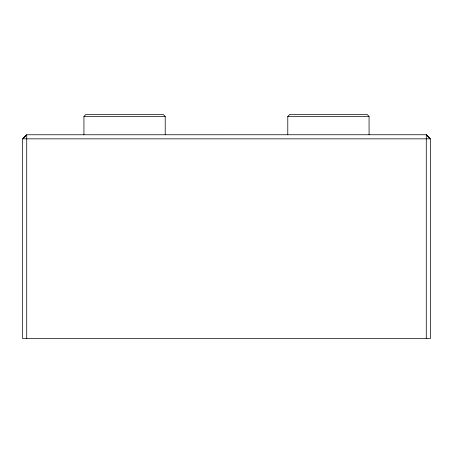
<?xml version="1.0" encoding="UTF-8"?>
<svg xmlns="http://www.w3.org/2000/svg" width="453" height="453" viewBox="0 0 453 453"><rect width="100%" height="100%" fill="white"/><g stroke="black" fill="none" stroke-linecap="round" stroke-linejoin="round"><path stroke-width="0.68" d="M83.935 134.745L83.935 116.421L85.962 114.383L163.188 114.383L165.215 116.421L165.215 134.745M287.785 134.745L287.785 116.421L289.812 114.383L367.038 114.383L369.065 116.421L369.065 134.745M83.935 116.421L165.215 116.421M287.785 116.421L369.065 116.421M426.273 338.618L426.273 134.745L26.727 134.768L22.65 138.845L22.65 338.618L430.35 338.618L430.35 138.845L426.273 134.745L430.35 138.845L22.65 138.845L26.727 134.745L26.727 338.618"/></g></svg>
